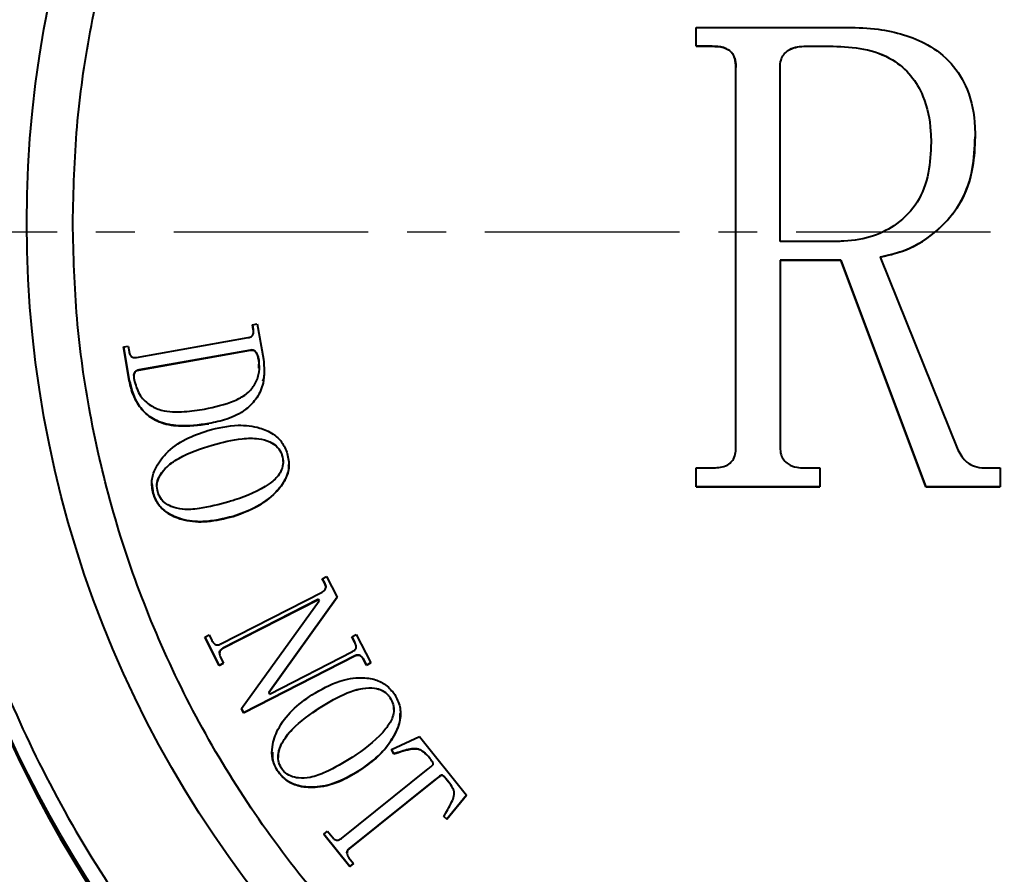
# Model space of a CAD drawing. Header units: millimetres. Extents: x 2126 to 3741, y 477 to 1658.
# Drawn here: x 3248.3 to 3312.8, y 1315.3 to 1371.1 of the extents above; entities that cross this region are included whole.
import ezdxf

# ---------------------------------------------------------------- set-up
doc = ezdxf.new("R2010")
doc.units = ezdxf.units.MM
doc.linetypes.add('CENTERX2', pattern=[20.32, 12.7, -2.54, 2.54, -2.54])
doc.layers.add('AM_5', color=3, linetype='Continuous', lineweight=25)
doc.styles.add('SLDTEXTSTYLE1', font='txt.shx', dxfattribs={"width": 0.7, "bigfont": 'gbcbig.shx'})
doc.dimstyles.new('SLDDIMSTYLE12$0', dxfattribs={"dimtxt": 12, "dimasz": 10, "dimexe": 0, "dimexo": 0.0625, "dimgap": 0.875, "dimtad": 1, "dimdec": 1, "dimlfac": 1.8, "dimrnd": 1e-09, "dimzin": 12, "dimdsep": 46, "dimtxsty": 'SLDTEXTSTYLE1', "dimcen": 0.09, "dimdle": 8.16, "dimclrd": 3, "dimclre": 3, "dimadec": 0, "dimazin": 3, "dimtfac": 1, "dimtdec": 1, "dimtofl": 0, "dimtmove": 0, "dimatfit": 3, "dimfxl": 0, "dimfrac": 2, "dimtolj": 1, "dimlwd": 5, "dimlwe": 5, "dimarcsym": 0})

# ---------------------------------------------------------------- blocks, each defined once
blk = doc.blocks.new('*D71')
at = {"layer": 'AM_5', "color": 3, "linetype": 'Continuous', "lineweight": 5, "transparency": 16777216}
for p, q in [((3320.125, 1555.77), (2982.273, 1555.77)), ((2982.273, 1177.92), (2982.273, 1545.77))]:
    blk.add_line(p, q, dxfattribs=at)
at = {"layer": 'AM_5', "color": 3, "lineweight": 5, "transparency": 16777216}
blk.add_line((3215.258, 1167.92), (2982.273, 1167.92), dxfattribs=at)
at = {"layer": 'AM_5', "color": 3, "lineweight": 50, "transparency": 16777216}
for points in [[(2980.606, 1545.77), (2983.94, 1545.77), (2982.273, 1555.77)], [(2980.606, 1177.92), (2983.94, 1177.92), (2982.273, 1167.92)]]:
    blk.add_solid(points, dxfattribs=at)
at = {"layer": 'Defpoints', "color": 0, "lineweight": 50, "transparency": 16777216}
for p in [(2982.273, 1555.77), (3320.187, 1555.77), (3215.321, 1167.92)]:
    blk.add_point(p, dxfattribs=at)
at = {"layer": 'AM_5', "color": 0, "transparency": 16777216, "insert": (2975.398, 1361.845), "char_height": 12, "attachment_point": 5, "rotation": 90, "style": 'SLDTEXTSTYLE1'}
blk.add_mtext('\\A1;437', dxfattribs=at)

msp = doc.modelspace()

# ---------------------------------------------------------------- linework, layer by layer
at = {"color": 7, "linetype": 'Continuous', "lineweight": 25}
for p, q in [((3292.452, 1369.398), (3292.452, 1370.631)), ((3292.452, 1370.631), (3302.34, 1370.631)), ((3293.492, 1369.398), (3292.452, 1369.398)), ((3292.452, 1369.398), (3292.452, 1369.396)), ((3292.452, 1369.396), (3293.492, 1369.396)), ((3293.492, 1369.398), (3293.492, 1369.396)), ((3299.489, 1369.398), (3301.39, 1369.398)), ((3299.489, 1369.398), (3299.489, 1369.396)), ((3299.489, 1369.396), (3301.39, 1369.396)), ((3301.39, 1369.398), (3301.39, 1369.396)), ((3295.052, 1343.251), (3295.052, 1368.011)), ((3297.929, 1356.658), (3297.929, 1368.005)), ((3301.737, 1356.658), (3297.929, 1356.658)), ((3304.472, 1355.631), (3309.539, 1343.052)), ((3301.891, 1355.426), (3297.929, 1355.426)), ((3297.929, 1355.426), (3297.929, 1343.219)), ((3297.929, 1355.423), (3301.891, 1355.423)), ((3307.458, 1340.631), (3301.891, 1355.426)), ((3301.891, 1355.426), (3301.891, 1355.423)), ((3301.891, 1355.423), (3307.458, 1340.629)), ((3263.481, 1351.218), (3263.787, 1351.272)), ((3263.537, 1350.912), (3263.481, 1351.218)), ((3263.481, 1351.218), (3263.481, 1351.216)), ((3263.481, 1351.216), (3263.537, 1350.91)), ((3263.787, 1351.272), (3264.197, 1348.974)), ((3255.908, 1349.078), (3263.209, 1350.378)), ((3263.537, 1350.912), (3263.537, 1350.91)), ((3263.537, 1350.91), (3263.537, 1350.692)), ((3255.049, 1349.768), (3255.355, 1349.822)), ((3255.44, 1347.573), (3255.049, 1349.768)), ((3255.049, 1349.768), (3255.049, 1349.765)), ((3255.049, 1349.765), (3255.44, 1347.571)), ((3255.355, 1349.822), (3255.419, 1349.465)), ((3263.355, 1349.561), (3256.055, 1348.261)), ((3256.055, 1348.259), (3263.355, 1349.559)), ((3263.355, 1349.559), (3263.355, 1349.561)), ((3263.891, 1348.918), (3263.881, 1348.379)), ((3263.891, 1348.918), (3263.891, 1348.92)), ((3256.055, 1348.259), (3256.055, 1348.261)), ((3264.256, 1347.923), (3264.256, 1347.925)), ((3255.44, 1347.573), (3255.44, 1347.571)), ((3265.86, 1342.096), (3265.86, 1342.098)), ((3292.452, 1340.631), (3292.452, 1341.864)), ((3292.452, 1341.864), (3293.492, 1341.864)), ((3299.489, 1341.864), (3300.53, 1341.864)), ((3300.53, 1341.864), (3300.53, 1340.631)), ((3311.272, 1341.864), (3312.313, 1341.864)), ((3312.313, 1341.864), (3312.313, 1340.631)), ((3256.902, 1340.856), (3256.902, 1340.854)), ((3256.915, 1340.855), (3256.992, 1340.201)), ((3300.53, 1340.631), (3292.452, 1340.631)), ((3292.452, 1340.631), (3292.452, 1340.629)), ((3292.452, 1340.629), (3300.53, 1340.629)), ((3300.53, 1340.631), (3300.53, 1340.629)), ((3312.313, 1340.631), (3307.458, 1340.631)), ((3307.458, 1340.631), (3307.458, 1340.629)), ((3307.458, 1340.629), (3312.313, 1340.629)), ((3312.313, 1340.631), (3312.313, 1340.629)), ((3268.04, 1334.634), (3268.317, 1334.777)), ((3268.183, 1334.357), (3268.04, 1334.634)), ((3268.04, 1334.634), (3268.04, 1334.632)), ((3268.04, 1334.632), (3268.183, 1334.355)), ((3268.183, 1334.357), (3268.183, 1334.355)), ((3268.317, 1334.777), (3269.003, 1333.436)), ((3261.413, 1330.369), (3268.025, 1333.752)), ((3267.797, 1333.286), (3261.556, 1330.092)), ((3261.556, 1330.09), (3267.797, 1333.284)), ((3262.754, 1326.154), (3267.845, 1333.193)), ((3269.003, 1333.436), (3264.555, 1327.193)), ((3264.556, 1327.191), (3269.003, 1333.434)), ((3267.845, 1333.193), (3267.797, 1333.286)), ((3267.797, 1333.286), (3267.797, 1333.284)), ((3267.797, 1333.284), (3267.845, 1333.192)), ((3269.003, 1333.436), (3269.003, 1333.434)), ((3260.365, 1330.824), (3260.643, 1330.966)), ((3260.643, 1330.966), (3260.832, 1330.596)), ((3269.98, 1330.843), (3270.257, 1330.986)), ((3270.257, 1330.986), (3271.203, 1329.136)), ((3261.311, 1328.974), (3260.365, 1330.824)), ((3260.365, 1330.824), (3260.365, 1330.822)), ((3260.365, 1330.822), (3261.311, 1328.972)), ((3270.169, 1330.473), (3269.98, 1330.843)), ((3269.98, 1330.843), (3269.98, 1330.841)), ((3269.98, 1330.841), (3270.169, 1330.471)), ((3270.169, 1330.473), (3270.169, 1330.471)), ((3261.556, 1330.092), (3261.556, 1330.09)), ((3264.603, 1327.1), (3270.013, 1329.868)), ((3261.589, 1329.117), (3261.311, 1328.974)), ((3261.311, 1328.972), (3261.589, 1329.115)), ((3261.311, 1328.974), (3261.311, 1328.972)), ((3261.4, 1329.487), (3261.589, 1329.117)), ((3261.589, 1329.117), (3261.589, 1329.115)), ((3270.155, 1329.591), (3262.897, 1325.877)), ((3262.897, 1325.875), (3270.155, 1329.589)), ((3270.155, 1329.591), (3270.155, 1329.589)), ((3270.926, 1328.994), (3270.737, 1329.364)), ((3270.737, 1329.364), (3270.737, 1329.361)), ((3270.737, 1329.361), (3270.926, 1328.992)), ((3271.203, 1329.136), (3270.926, 1328.994)), ((3270.926, 1328.992), (3271.203, 1329.134)), ((3270.926, 1328.994), (3270.926, 1328.992)), ((3271.203, 1329.136), (3271.203, 1329.134)), ((3264.555, 1327.193), (3264.603, 1327.1)), ((3262.897, 1325.877), (3262.754, 1326.154)), ((3262.754, 1326.154), (3262.754, 1326.152)), ((3262.754, 1326.152), (3262.897, 1325.875)), ((3262.897, 1325.877), (3262.897, 1325.875)), ((3273.147, 1325.839), (3273.147, 1325.841)), ((3272.552, 1323.469), (3274.38, 1324.336)), ((3274.38, 1324.336), (3277.458, 1320.493)), ((3264.755, 1323.296), (3264.755, 1323.294)), ((3272.706, 1323.193), (3272.552, 1323.469)), ((3272.552, 1323.469), (3272.552, 1323.467)), ((3272.552, 1323.467), (3272.706, 1323.191)), ((3272.706, 1323.193), (3272.706, 1323.191)), ((3275.07, 1322.895), (3275.07, 1322.893)), ((3269.293, 1317.671), (3274.956, 1322.207)), ((3275.436, 1321.527), (3269.813, 1317.023)), ((3269.813, 1317.021), (3275.436, 1321.525)), ((3275.436, 1321.527), (3275.436, 1321.525)), ((3276.268, 1321.398), (3276.268, 1321.396)), ((3277.458, 1320.493), (3276.181, 1318.938)), ((3276.181, 1318.936), (3277.458, 1320.49)), ((3277.458, 1320.493), (3277.458, 1320.49)), ((3276.181, 1318.938), (3275.979, 1319.108)), ((3275.979, 1319.108), (3275.979, 1319.105)), ((3275.979, 1319.105), (3276.181, 1318.936)), ((3276.181, 1318.938), (3276.181, 1318.936)), ((3268.142, 1317.944), (3268.385, 1318.139)), ((3268.385, 1318.139), (3268.678, 1317.775)), ((3269.828, 1315.84), (3268.142, 1317.944)), ((3268.142, 1317.944), (3268.142, 1317.942)), ((3268.142, 1317.942), (3269.828, 1315.838)), ((3269.813, 1317.023), (3269.813, 1317.021)), ((3269.78, 1316.399), (3270.071, 1316.035)), ((3270.071, 1316.035), (3269.828, 1315.84)), ((3269.828, 1315.838), (3270.071, 1316.033)), ((3269.828, 1315.84), (3269.828, 1315.838)), ((3270.071, 1316.035), (3270.071, 1316.033))]:
    msp.add_line(p, q, dxfattribs=at)
at = {"color": 1, "linetype": 'CENTERX2', "lineweight": 18}
msp.add_line((3034.821, 1357.277), (3673.038, 1357.277), dxfattribs=at)
at = {"color": 7, "linetype": 'Continuous', "lineweight": 25}
msp.add_circle((3320.244, 1357.867), 71.5, dxfattribs=at)
for centre, start, end in [((3320.244, 1357.865), 190.30617, 259.69396), ((3320.321, 1357.493), 190.52799, 258.6349)]:
    msp.add_arc(centre, 80, start, end, dxfattribs=at)
for points, knots in [([(3251.744, 1357.874), (3251.799, 1359.963), (3251.909, 1364.141), (3252.819, 1370.48), (3254.304, 1376.832), (3256.478, 1383.198), (3259.309, 1389.421), (3262.823, 1395.444), (3266.977, 1401.136), (3271.721, 1406.397), (3276.982, 1411.14), (3282.674, 1415.295), (3288.697, 1418.808), (3294.92, 1421.64), (3301.285, 1423.811), (3307.638, 1425.306), (3313.977, 1426.184), (3320.244, 1426.469), (3326.511, 1426.184), (3332.85, 1425.306), (3339.202, 1423.811), (3345.568, 1421.64), (3351.791, 1418.808), (3357.814, 1415.295), (3363.506, 1411.14), (3368.767, 1406.397), (3373.511, 1401.136), (3377.665, 1395.444), (3381.179, 1389.421), (3384.01, 1383.198), (3386.183, 1376.832), (3387.669, 1370.48), (3388.579, 1364.141), (3388.689, 1359.963), (3388.744, 1357.874)], [0, 0, 0, 0, 0.0291236, 0.0582485, 0.08912, 0.1199941, 0.1519015, 0.1843128, 0.2170688, 0.25, 0.2829312, 0.3156872, 0.3480985, 0.3800059, 0.4108775, 0.4417515, 0.4708745, 0.5, 0.529123, 0.5582485, 0.58912, 0.6199941, 0.6519015, 0.6843128, 0.7170688, 0.75, 0.7829312, 0.8156872, 0.8480985, 0.8800059, 0.9108775, 0.9417515, 0.9708751, 1, 1, 1, 1]), ([(3302.34, 1370.631), (3303.009, 1370.611), (3304.244, 1370.574), (3306.011, 1370.197), (3307.674, 1369.518), (3309.193, 1368.349), (3310.339, 1366.47), (3310.647, 1364.751), (3310.665, 1363.702), (3310.669, 1363.491)], [0, 0, 0, 0, 0.160365, 0.296332, 0.431737, 0.589347, 0.747826, 0.949128, 1, 1, 1, 1]), ([(3295.052, 1368.011), (3295.043, 1368.215), (3295.027, 1368.539), (3294.829, 1368.943), (3294.568, 1369.189), (3294.114, 1369.378), (3293.747, 1369.39), (3293.492, 1369.398)], [0, 0, 0, 0, 0.250411, 0.398556, 0.54744, 0.686236, 1, 1, 1, 1]), ([(3293.492, 1369.396), (3293.739, 1369.388), (3294.108, 1369.376), (3294.569, 1369.189), (3294.831, 1368.937), (3295.011, 1368.565), (3295.047, 1368.245), (3295.052, 1368.041), (3295.052, 1368.009)], [0, 0, 0, 0, 0.304676, 0.455037, 0.606549, 0.74539, 0.96037, 1, 1, 1, 1]), ([(3297.929, 1368.005), (3297.939, 1368.173), (3297.956, 1368.471), (3298.15, 1368.862), (3298.476, 1369.16), (3298.937, 1369.366), (3299.302, 1369.387), (3299.489, 1369.398)], [0, 0, 0, 0, 0.212555, 0.375218, 0.538546, 0.763737, 1, 1, 1, 1]), ([(3297.929, 1368.003), (3297.939, 1368.171), (3297.956, 1368.469), (3298.15, 1368.86), (3298.476, 1369.158), (3298.937, 1369.364), (3299.302, 1369.385), (3299.489, 1369.396)], [0, 0, 0, 0, 0.212555, 0.375218, 0.538546, 0.763737, 1, 1, 1, 1]), ([(3301.39, 1369.398), (3302.059, 1369.37), (3303.405, 1369.313), (3305.213, 1368.683), (3306.533, 1367.53), (3307.457, 1365.93), (3307.764, 1364.385), (3307.787, 1363.363), (3307.792, 1363.118)], [0, 0, 0, 0, 0.196061, 0.394111, 0.547436, 0.700125, 0.928087, 1, 1, 1, 1]), ([(3301.39, 1369.396), (3302.059, 1369.368), (3303.405, 1369.311), (3305.213, 1368.681), (3306.533, 1367.528), (3307.457, 1365.928), (3307.764, 1364.383), (3307.787, 1363.361), (3307.792, 1363.116)], [0, 0, 0, 0, 0.1960612, 0.3941112, 0.5474359, 0.700125, 0.9280873, 1, 1, 1, 1]), ([(3310.669, 1363.491), (3310.642, 1362.822), (3310.582, 1361.301), (3309.798, 1359.018), (3308.086, 1357.157), (3306.238, 1356.011), (3304.959, 1355.736), (3304.472, 1355.631)], [0, 0, 0, 0, 0.183074, 0.416875, 0.642834, 0.864166, 1, 1, 1, 1]), ([(3304.472, 1355.629), (3305.13, 1355.786), (3306.605, 1356.137), (3308.448, 1357.483), (3309.889, 1359.274), (3310.578, 1361.354), (3310.639, 1362.781), (3310.669, 1363.488)], [0, 0, 0, 0, 0.184054, 0.41238, 0.609428, 0.80635, 1, 1, 1, 1]), ([(3307.792, 1363.118), (3307.762, 1362.449), (3307.701, 1361.103), (3307.018, 1359.173), (3305.67, 1357.774), (3303.985, 1356.904), (3302.638, 1356.679), (3301.859, 1356.661), (3301.737, 1356.658)], [0, 0, 0, 0, 0.200351, 0.402646, 0.59747, 0.766762, 0.96323, 1, 1, 1, 1]), ([(3388.744, 1357.874), (3388.689, 1355.785), (3388.579, 1351.607), (3387.669, 1345.268), (3386.183, 1338.915), (3384.01, 1332.55), (3381.179, 1326.327), (3377.665, 1320.304), (3373.511, 1314.612), (3368.767, 1309.351), (3363.506, 1304.607), (3357.814, 1300.453), (3351.791, 1296.939), (3345.568, 1294.108), (3339.203, 1291.937), (3332.85, 1290.441), (3326.511, 1289.564), (3320.244, 1289.279), (3313.977, 1289.564), (3307.638, 1290.441), (3301.286, 1291.936), (3294.92, 1294.108), (3288.697, 1296.939), (3282.674, 1300.453), (3276.982, 1304.607), (3271.721, 1309.351), (3266.977, 1314.612), (3262.823, 1320.304), (3259.309, 1326.327), (3256.478, 1332.55), (3254.305, 1338.915), (3252.819, 1345.268), (3251.909, 1351.607), (3251.799, 1355.785), (3251.744, 1357.874)], [0, 0, 0, 0, 0.029124, 0.058248, 0.08912, 0.119994, 0.151902, 0.184313, 0.217069, 0.25, 0.282931, 0.315687, 0.348098, 0.380006, 0.410878, 0.441752, 0.470875, 0.5, 0.529123, 0.558248, 0.58912, 0.619994, 0.651902, 0.684313, 0.717069, 0.75, 0.782931, 0.815687, 0.848098, 0.880006, 0.910878, 0.941752, 0.970875, 1, 1, 1, 1]), ([(3263.209, 1350.378), (3263.281, 1350.397), (3263.386, 1350.423), (3263.491, 1350.517), (3263.543, 1350.618), (3263.557, 1350.755), (3263.544, 1350.856), (3263.537, 1350.912)], [0, 0, 0, 0, 0.3039299, 0.4394116, 0.5752405, 0.7665382, 1, 1, 1, 1]), ([(3255.419, 1349.465), (3255.437, 1349.38), (3255.463, 1349.259), (3255.558, 1349.136), (3255.653, 1349.08), (3255.773, 1349.061), (3255.862, 1349.072), (3255.908, 1349.078)], [0, 0, 0, 0, 0.35696, 0.506296, 0.628832, 0.807113, 1, 1, 1, 1]), ([(3263.355, 1349.559), (3263.402, 1349.564), (3263.483, 1349.572), (3263.605, 1349.524), (3263.717, 1349.421), (3263.829, 1349.215), (3263.867, 1349.033), (3263.891, 1348.918)], [0, 0, 0, 0, 0.146677, 0.259785, 0.406359, 0.624533, 1, 1, 1, 1]), ([(3263.891, 1348.92), (3263.873, 1349.009), (3263.835, 1349.188), (3263.74, 1349.396), (3263.621, 1349.512), (3263.527, 1349.562), (3263.435, 1349.57), (3263.379, 1349.564), (3263.355, 1349.561)], [0, 0, 0, 0, 0.2921955, 0.5874478, 0.7122589, 0.8180509, 0.9240716, 1, 1, 1, 1]), ([(3260.354, 1345.711), (3261.013, 1345.847), (3261.965, 1346.045), (3263.058, 1346.628), (3263.626, 1347.228), (3263.921, 1347.929), (3263.952, 1348.515), (3263.904, 1348.832), (3263.891, 1348.92)], [0, 0, 0, 0, 0.371772, 0.537551, 0.679482, 0.821953, 0.950737, 1, 1, 1, 1]), ([(3264.197, 1348.974), (3264.242, 1348.441), (3264.315, 1347.558), (3263.803, 1346.414), (3262.996, 1345.562), (3261.876, 1345.024), (3261.026, 1344.842), (3260.63, 1344.757)], [0, 0, 0, 0, 0.251835, 0.417408, 0.583236, 0.805839, 1, 1, 1, 1]), ([(3256.055, 1348.261), (3256.004, 1348.248), (3255.916, 1348.226), (3255.814, 1348.133), (3255.746, 1348.004), (3255.721, 1347.827), (3255.737, 1347.697), (3255.746, 1347.627)], [0, 0, 0, 0, 0.193467, 0.335879, 0.508687, 0.733966, 1, 1, 1, 1]), ([(3255.74, 1347.89), (3255.739, 1347.904), (3255.736, 1347.962), (3255.774, 1348.059), (3255.841, 1348.163), (3255.941, 1348.232), (3256.015, 1348.25), (3256.055, 1348.259)], [0, 0, 0, 0, 0.082416, 0.326896, 0.572311, 0.772655, 1, 1, 1, 1]), ([(3264.164, 1347.54), (3264.212, 1347.659), (3264.261, 1347.785), (3264.253, 1347.916), (3264.253, 1347.923)], [0, 0, 0, 0, 0.945411, 1, 1, 1, 1]), ([(3260.63, 1344.757), (3259.962, 1344.666), (3258.9, 1344.522), (3257.506, 1344.776), (3256.572, 1345.3), (3255.861, 1346.144), (3255.562, 1346.962), (3255.459, 1347.478), (3255.44, 1347.573)], [0, 0, 0, 0, 0.298114, 0.474394, 0.620068, 0.765882, 0.956507, 1, 1, 1, 1]), ([(3255.44, 1347.571), (3255.558, 1347.098), (3255.758, 1346.296), (3256.489, 1345.367), (3257.45, 1344.782), (3258.885, 1344.517), (3259.973, 1344.666), (3260.63, 1344.755)], [0, 0, 0, 0, 0.214788, 0.363839, 0.513204, 0.70643, 1, 1, 1, 1]), ([(3255.746, 1347.627), (3255.84, 1347.298), (3256.02, 1346.667), (3256.697, 1345.974), (3257.713, 1345.506), (3258.981, 1345.503), (3259.916, 1345.644), (3260.354, 1345.711)], [0, 0, 0, 0, 0.179595, 0.343759, 0.495827, 0.763697, 1, 1, 1, 1]), ([(3260.568, 1344.314), (3261.225, 1344.472), (3262.344, 1344.742), (3263.823, 1344.567), (3264.795, 1344.154), (3265.45, 1343.568), (3265.652, 1343.064), (3265.757, 1342.8)], [0, 0, 0, 0, 0.335879, 0.572344, 0.731569, 0.859032, 1, 1, 1, 1]), ([(3256.992, 1340.203), (3256.942, 1340.488), (3256.844, 1341.035), (3257.157, 1341.96), (3257.869, 1342.938), (3259.076, 1343.804), (3260.076, 1344.146), (3260.568, 1344.314)], [0, 0, 0, 0, 0.1423228, 0.273484, 0.4736487, 0.7406336, 1, 1, 1, 1]), ([(3260.851, 1343.362), (3261.499, 1343.535), (3262.495, 1343.8), (3263.785, 1343.823), (3264.549, 1343.634), (3265.056, 1343.322), (3265.307, 1342.987), (3265.384, 1342.762), (3265.407, 1342.696)], [0, 0, 0, 0, 0.397346, 0.609831, 0.759517, 0.858592, 0.95839, 1, 1, 1, 1]), ([(3260.851, 1343.36), (3261.499, 1343.533), (3262.495, 1343.798), (3263.785, 1343.821), (3264.549, 1343.632), (3265.056, 1343.32), (3265.307, 1342.985), (3265.384, 1342.76), (3265.407, 1342.694)], [0, 0, 0, 0, 0.3973458, 0.609831, 0.7595167, 0.8585918, 0.95839, 1, 1, 1, 1]), ([(3242.519, 1343.734), (3243.045, 1341.238), (3244.107, 1336.201), (3246.646, 1328.824), (3249.915, 1321.582), (3253.978, 1314.603), (3258.79, 1308), (3264.282, 1301.906), (3270.376, 1296.413), (3276.979, 1291.602), (3283.958, 1287.539), (3291.2, 1284.27), (3298.577, 1281.731), (3303.614, 1280.669), (3306.11, 1280.142)], [0, 0, 0, 0, 0.079959, 0.161371, 0.244142, 0.328893, 0.414217, 0.5, 0.585778, 0.671102, 0.755858, 0.838624, 0.920039, 1, 1, 1, 1]), ([(3257.293, 1340.294), (3257.262, 1340.462), (3257.203, 1340.792), (3257.394, 1341.338), (3257.853, 1341.954), (3258.998, 1342.769), (3260.102, 1343.122), (3260.851, 1343.362)], [0, 0, 0, 0, 0.098439, 0.192959, 0.327087, 0.54288, 1, 1, 1, 1]), ([(3257.251, 1340.75), (3257.249, 1340.765), (3257.23, 1340.941), (3257.41, 1341.335), (3257.845, 1341.952), (3259.004, 1342.766), (3260.104, 1343.12), (3260.851, 1343.36)], [0, 0, 0, 0, 0.009569, 0.113407, 0.260756, 0.49782, 1, 1, 1, 1]), ([(3293.492, 1341.864), (3293.789, 1341.876), (3294.206, 1341.893), (3294.679, 1342.153), (3294.922, 1342.464), (3295.04, 1342.849), (3295.049, 1343.125), (3295.052, 1343.251)], [0, 0, 0, 0, 0.364031, 0.510061, 0.655864, 0.843841, 1, 1, 1, 1]), ([(3297.929, 1343.219), (3297.94, 1343.05), (3297.959, 1342.753), (3298.164, 1342.37), (3298.512, 1342.066), (3298.976, 1341.884), (3299.334, 1341.87), (3299.489, 1341.864)], [0, 0, 0, 0, 0.21541, 0.378382, 0.541893, 0.800389, 1, 1, 1, 1]), ([(3265.407, 1342.696), (3265.443, 1342.53), (3265.511, 1342.215), (3265.407, 1341.742), (3265.11, 1341.248), (3264.142, 1340.443), (3262.989, 1339.975), (3262.075, 1339.695), (3261.947, 1339.656)], [0, 0, 0, 0, 0.099013, 0.188639, 0.277978, 0.435263, 0.920804, 1, 1, 1, 1]), ([(3265.757, 1342.8), (3265.813, 1342.518), (3265.926, 1341.95), (3265.647, 1341.042), (3264.885, 1340.067), (3263.708, 1339.217), (3262.688, 1338.863), (3262.23, 1338.704)], [0, 0, 0, 0, 0.14267, 0.2869, 0.459199, 0.757548, 1, 1, 1, 1]), ([(3265.407, 1342.694), (3265.458, 1342.527), (3265.51, 1342.357), (3265.475, 1342.191), (3265.474, 1342.189)], [0, 0, 0, 0, 0.986511, 1, 1, 1, 1]), ([(3309.539, 1343.052), (3309.709, 1342.753), (3309.974, 1342.29), (3310.646, 1341.919), (3311.052, 1341.883), (3311.272, 1341.864)], [0, 0, 0, 0, 0.454509, 0.703285, 1, 1, 1, 1]), ([(3262.23, 1338.702), (3262.864, 1338.935), (3263.966, 1339.341), (3265.114, 1340.301), (3265.68, 1341.165), (3265.881, 1341.748), (3265.846, 1342.044), (3265.84, 1342.094)], [0, 0, 0, 0, 0.382287, 0.665266, 0.83077, 0.971293, 1, 1, 1, 1]), ([(3262.23, 1338.704), (3261.575, 1338.544), (3260.462, 1338.27), (3258.961, 1338.426), (3257.973, 1338.854), (3257.298, 1339.444), (3257.097, 1339.944), (3256.992, 1340.203)], [0, 0, 0, 0, 0.3332849, 0.5666872, 0.7350111, 0.8630417, 1, 1, 1, 1]), ([(3256.992, 1340.201), (3257.098, 1339.941), (3257.308, 1339.419), (3258.039, 1338.803), (3259.125, 1338.378), (3260.608, 1338.295), (3261.664, 1338.56), (3262.23, 1338.702)], [0, 0, 0, 0, 0.1376412, 0.2762501, 0.4601913, 0.7108533, 1, 1, 1, 1]), ([(3261.947, 1339.656), (3261.302, 1339.481), (3260.311, 1339.214), (3259.023, 1339.118), (3258.242, 1339.287), (3257.709, 1339.59), (3257.415, 1339.946), (3257.325, 1340.203), (3257.293, 1340.294)], [0, 0, 0, 0, 0.386905, 0.5938453, 0.741486, 0.8425466, 0.9443486, 1, 1, 1, 1]), ([(3268.025, 1333.752), (3268.075, 1333.781), (3268.156, 1333.829), (3268.239, 1333.931), (3268.272, 1334.034), (3268.263, 1334.184), (3268.216, 1334.286), (3268.183, 1334.357)], [0, 0, 0, 0, 0.239307, 0.388341, 0.538232, 0.677649, 1, 1, 1, 1]), ([(3268.183, 1334.355), (3268.219, 1334.283), (3268.265, 1334.191), (3268.264, 1334.091), (3268.264, 1334.068)], [0, 0, 0, 0, 0.77993, 1, 1, 1, 1]), ([(3260.832, 1330.596), (3260.873, 1330.523), (3260.932, 1330.419), (3261.058, 1330.323), (3261.173, 1330.298), (3261.296, 1330.315), (3261.374, 1330.351), (3261.413, 1330.369)], [0, 0, 0, 0, 0.3461, 0.493467, 0.642693, 0.820568, 1, 1, 1, 1]), ([(3270.013, 1329.868), (3270.063, 1329.898), (3270.144, 1329.945), (3270.227, 1330.048), (3270.26, 1330.151), (3270.251, 1330.301), (3270.202, 1330.402), (3270.169, 1330.473)], [0, 0, 0, 0, 0.239079, 0.388006, 0.537788, 0.677074, 1, 1, 1, 1]), ([(3261.556, 1330.092), (3261.51, 1330.064), (3261.43, 1330.016), (3261.354, 1329.907), (3261.321, 1329.78), (3261.334, 1329.632), (3261.378, 1329.535), (3261.4, 1329.487)], [0, 0, 0, 0, 0.227355, 0.388209, 0.549679, 0.776891, 1, 1, 1, 1]), ([(3261.334, 1329.774), (3261.334, 1329.793), (3261.333, 1329.854), (3261.378, 1329.945), (3261.457, 1330.032), (3261.522, 1330.07), (3261.556, 1330.09)], [0, 0, 0, 0, 0.137853, 0.446763, 0.713681, 1, 1, 1, 1]), ([(3270.737, 1329.364), (3270.703, 1329.422), (3270.644, 1329.522), (3270.515, 1329.611), (3270.395, 1329.652), (3270.272, 1329.642), (3270.196, 1329.609), (3270.155, 1329.591)], [0, 0, 0, 0, 0.282446, 0.488833, 0.649378, 0.810868, 1, 1, 1, 1]), ([(3270.155, 1329.589), (3270.208, 1329.611), (3270.294, 1329.648), (3270.436, 1329.642), (3270.555, 1329.587), (3270.664, 1329.491), (3270.712, 1329.406), (3270.737, 1329.361)], [0, 0, 0, 0, 0.238616, 0.394312, 0.588667, 0.784076, 1, 1, 1, 1]), ([(3267.368, 1327.056), (3267.953, 1327.393), (3268.954, 1327.969), (3270.423, 1328.218), (3271.47, 1328.092), (3272.259, 1327.716), (3272.593, 1327.291), (3272.768, 1327.068)], [0, 0, 0, 0, 0.336368, 0.574645, 0.731944, 0.859761, 1, 1, 1, 1]), ([(3265.099, 1322.107), (3264.974, 1322.355), (3264.73, 1322.84), (3264.753, 1323.797), (3265.14, 1324.92), (3266.042, 1326.112), (3266.917, 1326.735), (3267.368, 1327.056)], [0, 0, 0, 0, 0.136424, 0.268155, 0.464575, 0.724005, 1, 1, 1, 1]), ([(3267.905, 1326.224), (3268.479, 1326.573), (3269.354, 1327.106), (3270.585, 1327.491), (3271.373, 1327.528), (3271.954, 1327.368), (3272.288, 1327.117), (3272.423, 1326.924), (3272.461, 1326.869)], [0, 0, 0, 0, 0.397528, 0.607391, 0.759995, 0.859904, 0.960457, 1, 1, 1, 1]), ([(3267.905, 1326.222), (3268.479, 1326.571), (3269.354, 1327.104), (3270.585, 1327.489), (3271.373, 1327.526), (3271.954, 1327.366), (3272.288, 1327.115), (3272.423, 1326.922), (3272.461, 1326.867)], [0, 0, 0, 0, 0.397528, 0.607391, 0.759995, 0.859904, 0.960457, 1, 1, 1, 1]), ([(3272.768, 1327.068), (3272.901, 1326.812), (3273.169, 1326.299), (3273.156, 1325.347), (3272.701, 1324.201), (3271.813, 1323.056), (3270.938, 1322.43), (3270.543, 1322.148)], [0, 0, 0, 0, 0.143045, 0.287405, 0.460414, 0.756528, 1, 1, 1, 1]), ([(3272.461, 1326.869), (3272.542, 1326.72), (3272.696, 1326.436), (3272.73, 1325.95), (3272.585, 1325.395), (3271.871, 1324.343), (3270.902, 1323.569), (3270.103, 1323.044), (3270.005, 1322.98)], [0, 0, 0, 0, 0.099186, 0.189605, 0.279846, 0.434014, 0.930829, 1, 1, 1, 1]), ([(3272.461, 1326.867), (3272.546, 1326.719), (3272.687, 1326.473), (3272.692, 1326.193), (3272.694, 1326.083)], [0, 0, 0, 0, 0.606286, 1, 1, 1, 1]), ([(3265.361, 1322.277), (3265.285, 1322.431), (3265.137, 1322.728), (3265.161, 1323.307), (3265.433, 1324.034), (3266.304, 1325.139), (3267.26, 1325.787), (3267.905, 1326.224)], [0, 0, 0, 0, 0.098651, 0.191047, 0.328598, 0.547094, 1, 1, 1, 1]), ([(3265.176, 1322.958), (3265.173, 1323.046), (3265.162, 1323.37), (3265.447, 1324.033), (3266.295, 1325.136), (3267.256, 1325.784), (3267.905, 1326.222)], [0, 0, 0, 0, 0.0593403, 0.219286, 0.4733555, 1, 1, 1, 1]), ([(3270.543, 1322.146), (3271.089, 1322.549), (3272.032, 1323.246), (3272.822, 1324.481), (3273.153, 1325.335), (3273.124, 1325.734), (3273.116, 1325.838)], [0, 0, 0, 0, 0.431051, 0.744676, 0.93349, 1, 1, 1, 1]), ([(3264.781, 1323.296), (3264.779, 1323.12), (3264.774, 1322.697), (3264.979, 1322.324), (3265.099, 1322.105)], [0, 0, 0, 0, 0.415343, 1, 1, 1, 1]), ([(3272.706, 1323.191), (3273.108, 1323.327), (3273.609, 1323.496), (3274.254, 1323.542), (3274.612, 1323.378), (3274.868, 1323.135), (3275.024, 1322.947), (3275.07, 1322.893)], [0, 0, 0, 0, 0.483147, 0.601641, 0.722029, 0.918813, 1, 1, 1, 1]), ([(3275.07, 1322.895), (3274.931, 1323.055), (3274.724, 1323.295), (3274.367, 1323.509), (3273.874, 1323.556), (3273.326, 1323.39), (3272.877, 1323.248), (3272.706, 1323.193)], [0, 0, 0, 0, 0.240793, 0.359777, 0.461711, 0.794413, 1, 1, 1, 1]), ([(3270.005, 1322.98), (3269.435, 1322.63), (3268.561, 1322.093), (3267.354, 1321.639), (3266.559, 1321.579), (3265.961, 1321.719), (3265.575, 1321.977), (3265.416, 1322.199), (3265.361, 1322.277)], [0, 0, 0, 0, 0.386956, 0.593793, 0.740338, 0.842099, 0.944778, 1, 1, 1, 1]), ([(3274.956, 1322.207), (3274.995, 1322.238), (3275.097, 1322.32), (3275.206, 1322.417), (3275.272, 1322.499), (3275.286, 1322.527), (3275.289, 1322.554), (3275.271, 1322.614), (3275.196, 1322.729), (3275.12, 1322.829), (3275.07, 1322.895)], [0, 0, 0, 0, 0.166709, 0.438609, 0.487323, 0.517206, 0.541802, 0.578816, 0.723084, 1, 1, 1, 1]), ([(3270.543, 1322.148), (3269.96, 1321.809), (3268.968, 1321.232), (3267.484, 1320.958), (3266.412, 1321.09), (3265.603, 1321.471), (3265.269, 1321.892), (3265.099, 1322.107)], [0, 0, 0, 0, 0.333528, 0.567546, 0.735799, 0.864912, 1, 1, 1, 1]), ([(3265.099, 1322.105), (3265.302, 1321.857), (3265.687, 1321.389), (3266.644, 1321.025), (3267.89, 1320.972), (3269.273, 1321.385), (3270.146, 1321.908), (3270.543, 1322.146)], [0, 0, 0, 0, 0.157106, 0.296667, 0.493589, 0.770105, 1, 1, 1, 1]), ([(3276.268, 1321.398), (3276.239, 1321.433), (3276.153, 1321.539), (3276.035, 1321.677), (3275.934, 1321.783), (3275.878, 1321.811), (3275.849, 1321.811), (3275.773, 1321.778), (3275.633, 1321.683), (3275.511, 1321.586), (3275.436, 1321.527)], [0, 0, 0, 0, 0.124093, 0.372351, 0.496838, 0.517541, 0.538485, 0.574939, 0.740211, 1, 1, 1, 1]), ([(3275.436, 1321.525), (3275.471, 1321.553), (3275.543, 1321.609), (3275.64, 1321.683), (3275.721, 1321.74), (3275.778, 1321.775), (3275.82, 1321.797), (3275.85, 1321.809), (3275.875, 1321.809), (3275.922, 1321.789), (3276.059, 1321.651), (3276.175, 1321.51), (3276.268, 1321.396)], [0, 0, 0, 0, 0.124075, 0.248161, 0.332872, 0.391478, 0.431352, 0.46131, 0.47999, 0.498634, 0.596811, 1, 1, 1, 1]), ([(3275.979, 1319.108), (3276.153, 1319.415), (3276.398, 1319.848), (3276.64, 1320.366), (3276.668, 1320.68), (3276.549, 1321.02), (3276.379, 1321.249), (3276.268, 1321.398)], [0, 0, 0, 0, 0.417225, 0.587015, 0.664813, 0.781934, 1, 1, 1, 1]), ([(3268.678, 1317.775), (3268.736, 1317.708), (3268.817, 1317.613), (3268.969, 1317.551), (3269.093, 1317.558), (3269.204, 1317.602), (3269.268, 1317.652), (3269.293, 1317.671)], [0, 0, 0, 0, 0.362826, 0.512382, 0.662913, 0.871019, 1, 1, 1, 1]), ([(3269.813, 1317.023), (3269.766, 1316.979), (3269.691, 1316.909), (3269.647, 1316.772), (3269.652, 1316.639), (3269.7, 1316.51), (3269.756, 1316.432), (3269.78, 1316.399)], [0, 0, 0, 0, 0.266956, 0.429529, 0.591357, 0.826533, 1, 1, 1, 1]), ([(3269.654, 1316.721), (3269.653, 1316.729), (3269.647, 1316.777), (3269.675, 1316.86), (3269.734, 1316.953), (3269.787, 1316.999), (3269.813, 1317.021)], [0, 0, 0, 0, 0.0701, 0.409533, 0.711576, 1, 1, 1, 1])]:
    msp.add_open_spline(points, degree=3, knots=knots, dxfattribs=at)

# ---------------------------------------------------------------- dimensions: what is measured, and where the dimension line sits
at = {"layer": 'AM_5'}
dim = msp.add_linear_dim(base=(2982.273, 1555.77), p1=(3215.321, 1167.92), p2=(3320.187, 1555.77), angle=90, text='437', dimstyle='SLDDIMSTYLE12$0', override={"dimlfac": 1}, dxfattribs=at)
dim.commit()
dim.dimension.update_dxf_attribs({"geometry": '*D71', "text_midpoint": (2975.398, 1361.845)})

doc.saveas('drawing.dxf')
